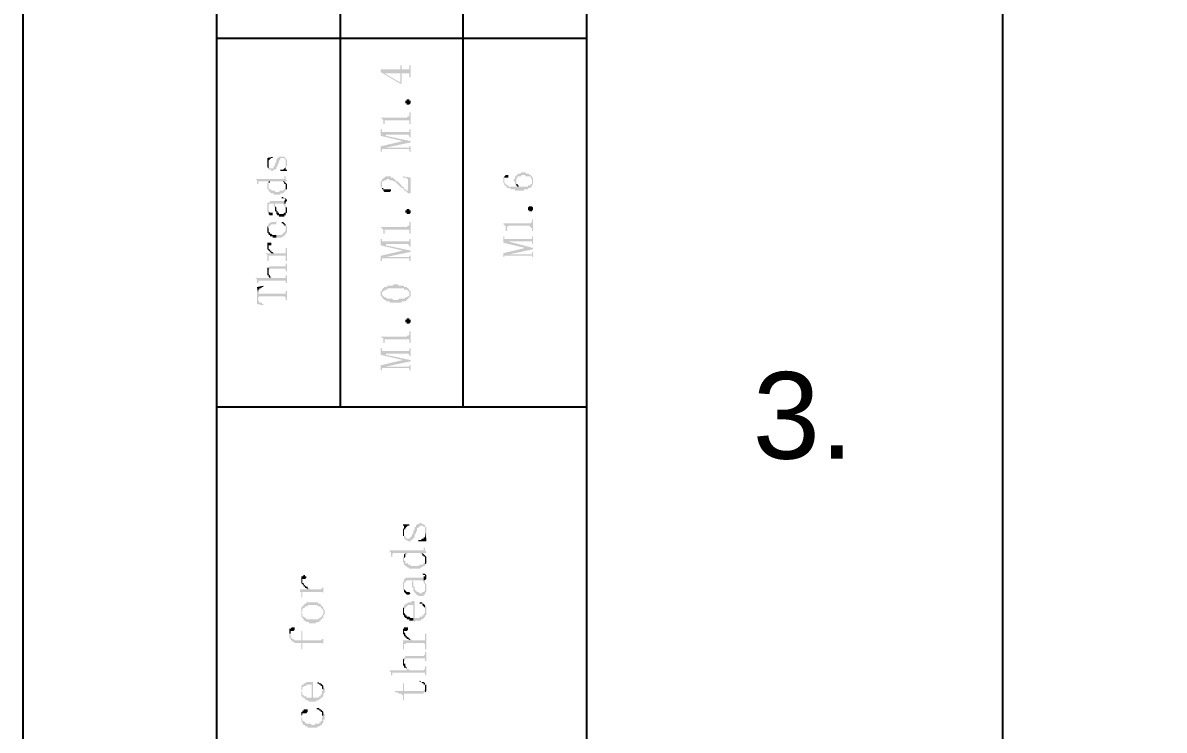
# Model space of a CAD drawing. Header units: millimetres. Extents: x 7018 to 13530, y 4187 to 5692.
# Drawn here: x 7018 to 7057.53, y 4661.31 to 4685.8 of the extents above; entities that cross this region are included whole.
import ezdxf

# ---------------------------------------------------------------- set-up
doc = ezdxf.new("R2010")
doc.units = ezdxf.units.MM
doc.styles.get("Standard").update_dxf_attribs({"font": 'arial.ttf'})

msp = doc.modelspace()

# ---------------------------------------------------------------- hatches: boundary and pattern name
at = {"transparency": 33554559}
for points in [[(7030.395, 4684.189), (7030.395, 4684.099), (7031.072, 4683.693), (7031.117, 4683.693), (7031.117, 4684.054), (7031.388, 4684.054), (7031.388, 4683.918), (7031.433, 4683.918), (7031.433, 4684.325), (7031.388, 4684.325), (7031.388, 4684.234), (7031.388, 4684.189), (7031.117, 4684.189), (7031.117, 4684.325), (7031.072, 4684.325), (7031.072, 4683.738), (7030.53, 4684.054), (7030.53, 4684.054)], [(7030.395, 4684.189), (7030.53, 4684.054), (7031.072, 4684.054), (7031.072, 4683.738), (7031.072, 4684.189)], [(7031.433, 4683.061), (7031.433, 4683.016), (7031.433, 4683.016), (7031.388, 4682.971), (7031.297, 4682.971), (7031.297, 4683.016), (7031.252, 4683.016), (7031.252, 4683.061), (7031.252, 4683.106), (7031.297, 4683.106), (7031.297, 4683.151), (7031.388, 4683.151), (7031.388, 4683.106), (7031.433, 4683.106), (7031.433, 4683.061)], [(7030.395, 4682.519), (7030.395, 4682.519), (7030.44, 4682.474), (7030.44, 4682.474), (7030.485, 4682.429), (7030.485, 4682.384), (7030.485, 4682.294), (7030.53, 4682.294), (7030.53, 4682.429), (7031.388, 4682.429), (7031.388, 4682.384), (7031.388, 4682.294), (7031.433, 4682.294), (7031.433, 4682.7), (7031.388, 4682.7), (7031.388, 4682.61), (7031.388, 4682.564), (7031.342, 4682.564), (7031.297, 4682.519)], [(7030.395, 4682.113), (7030.395, 4681.888), (7031.162, 4681.707), (7031.162, 4681.707), (7031.433, 4681.662), (7031.433, 4681.707), (7030.575, 4681.888), (7030.575, 4681.933), (7030.485, 4682.023), (7030.44, 4682.023), (7030.44, 4682.113)], [(7030.485, 4682.023), (7030.575, 4681.933), (7031.342, 4681.933), (7031.388, 4681.888), (7031.388, 4681.842), (7031.433, 4681.842), (7031.433, 4682.113), (7031.388, 4682.113), (7031.388, 4682.068), (7031.388, 4682.023), (7031.342, 4682.023)], [(7030.395, 4681.526), (7030.395, 4681.346), (7030.44, 4681.346), (7030.44, 4681.391), (7030.44, 4681.436), (7030.485, 4681.436), (7030.575, 4681.481), (7031.433, 4681.662), (7031.162, 4681.707)], [(7030.485, 4681.436), (7031.388, 4681.436), (7031.388, 4681.346), (7031.433, 4681.346), (7031.433, 4681.526), (7031.388, 4681.526), (7031.388, 4681.481), (7030.575, 4681.481)], [(7026.468, 4681.12), (7026.468, 4681.075), (7026.513, 4680.759), (7026.513, 4680.94), (7026.513, 4680.985), (7026.513, 4681.03), (7026.558, 4681.075), (7026.558, 4681.075), (7026.604, 4681.12), (7026.649, 4681.12), (7026.649, 4681.165)], [(7026.468, 4680.94), (7026.468, 4680.849), (7026.468, 4680.804), (7026.513, 4680.759), (7026.468, 4681.075), (7026.468, 4681.03)], [(7026.513, 4680.759), (7026.513, 4680.714), (7026.604, 4680.714), (7026.604, 4680.669), (7026.649, 4680.669), (7026.694, 4680.714), (7026.739, 4680.714), (7026.784, 4680.759), (7026.784, 4680.804), (7026.784, 4680.804), (7026.829, 4680.849), (7026.829, 4680.895), (7026.829, 4680.94), (7026.874, 4680.94), (7026.874, 4681.03), (7026.874, 4681.03), (7026.92, 4681.075), (7026.92, 4681.12), (7027.055, 4681.12), (7027.055, 4681.075), (7027.1, 4681.075), (7027.1, 4681.03), (7027.1, 4680.759), (7027.1, 4680.804), (7027.145, 4680.849), (7027.145, 4680.94), (7027.145, 4681.075), (7027.1, 4681.075), (7027.1, 4681.12), (7027.1, 4681.12), (7027.055, 4681.165), (7026.874, 4681.165), (7026.829, 4681.12), (7026.829, 4681.12), (7026.784, 4681.075), (7026.784, 4681.03), (7026.784, 4680.985), (7026.739, 4680.94), (7026.739, 4680.895), (7026.739, 4680.849), (7026.694, 4680.849), (7026.694, 4680.759), (7026.558, 4680.759), (7026.513, 4680.804), (7026.513, 4680.849), (7026.513, 4680.94)], [(7026.92, 4680.714), (7026.92, 4680.669), (7027.145, 4680.669), (7027.145, 4680.714), (7027.1, 4680.714), (7027.1, 4680.94), (7027.1, 4680.895), (7027.1, 4680.804), (7027.1, 4680.804), (7027.055, 4680.759), (7027.055, 4680.759), (7027.01, 4680.714), (7026.965, 4680.714)], [(7026.062, 4680.398), (7026.062, 4680.398), (7026.107, 4680.353), (7026.107, 4680.308), (7026.107, 4680.218), (7026.152, 4680.218), (7026.152, 4680.308), (7026.558, 4680.308), (7026.558, 4680.263), (7026.558, 4680.308), (7027.145, 4680.308), (7027.145, 4680.353), (7027.145, 4680.353), (7027.1, 4680.398), (7027.1, 4680.443), (7027.1, 4680.488), (7027.055, 4680.488), (7027.055, 4680.443), (7027.055, 4680.398), (7027.01, 4680.398)], [(7030.395, 4680.218), (7030.395, 4680.172), (7030.395, 4680.127), (7030.44, 4680.082), (7030.44, 4680.218), (7030.44, 4680.308), (7030.485, 4680.308), (7030.53, 4680.353), (7030.575, 4680.353), (7030.62, 4680.398), (7030.665, 4680.398), (7030.711, 4680.353), (7030.801, 4680.353), (7030.846, 4680.308), (7030.891, 4680.308), (7030.936, 4680.263), (7030.936, 4680.263), (7030.981, 4680.218), (7030.981, 4680.218), (7031.027, 4680.172), (7031.027, 4680.172), (7031.072, 4680.127), (7031.072, 4680.127), (7031.117, 4680.082), (7031.162, 4680.082), (7031.162, 4680.037), (7031.207, 4680.037), (7031.207, 4679.992), (7031.252, 4679.992), (7031.297, 4679.947), (7031.297, 4679.947), (7031.342, 4679.902), (7031.342, 4679.992), (7031.297, 4679.992), (7031.252, 4680.037), (7031.207, 4680.037), (7031.207, 4680.082), (7031.207, 4680.082), (7031.162, 4680.127), (7031.117, 4680.127), (7031.117, 4680.172), (7031.117, 4680.172), (7031.072, 4680.218), (7031.072, 4680.218), (7031.027, 4680.263), (7031.027, 4680.263), (7030.981, 4680.308), (7030.936, 4680.308), (7030.936, 4680.353), (7030.891, 4680.353), (7030.891, 4680.398), (7030.846, 4680.398), (7030.846, 4680.443), (7030.756, 4680.443), (7030.756, 4680.488), (7030.575, 4680.488), (7030.53, 4680.443), (7030.485, 4680.443), (7030.485, 4680.398), (7030.44, 4680.398), (7030.44, 4680.353), (7030.44, 4680.353), (7030.395, 4680.308), (7030.395, 4680.263), (7030.395, 4680.263)], [(7031.162, 4680.488), (7031.162, 4680.443), (7031.297, 4680.443), (7031.297, 4680.398), (7031.342, 4680.398), (7031.342, 4679.902), (7031.433, 4679.902), (7031.433, 4680.443)], [(7034.637, 4680.353), (7034.637, 4680.308), (7034.637, 4680.263), (7034.682, 4680.218), (7034.682, 4680.172), (7034.727, 4680.172), (7034.727, 4680.127), (7034.773, 4680.127), (7034.773, 4680.082), (7034.863, 4680.082), (7034.908, 4680.037), (7035.043, 4680.037), (7035.043, 4679.992), (7035.359, 4679.992), (7035.359, 4680.037), (7035.495, 4680.037), (7035.495, 4680.082), (7035.585, 4680.082), (7035.585, 4680.127), (7035.63, 4680.127), (7035.63, 4680.172), (7035.63, 4680.308), (7035.63, 4680.218), (7035.585, 4680.218), (7035.585, 4680.172), (7035.495, 4680.172), (7035.495, 4680.127), (7034.818, 4680.127), (7034.818, 4680.172), (7034.773, 4680.172), (7034.727, 4680.218), (7034.727, 4680.218), (7034.682, 4680.263), (7034.682, 4680.308), (7034.682, 4680.488), (7034.637, 4680.443), (7034.637, 4680.398)], [(7034.682, 4680.488), (7034.682, 4680.353), (7034.682, 4680.443), (7034.818, 4680.443), (7034.818, 4680.534), (7034.727, 4680.534)], [(7034.998, 4680.353), (7034.998, 4680.308), (7035.043, 4680.308), (7035.043, 4680.218), (7035.043, 4680.218), (7035.088, 4680.172), (7035.088, 4680.353), (7035.088, 4680.398), (7035.088, 4680.398), (7035.134, 4680.443), (7035.134, 4680.488), (7035.269, 4680.488), (7035.269, 4680.534), (7035.404, 4680.534), (7035.404, 4680.488), (7035.585, 4680.488), (7035.585, 4680.443), (7035.585, 4680.443), (7035.63, 4680.398), (7035.63, 4680.172), (7035.675, 4680.218), (7035.675, 4680.308), (7035.675, 4680.353), (7035.675, 4680.443), (7035.63, 4680.443), (7035.63, 4680.488), (7035.63, 4680.488), (7035.585, 4680.534), (7035.54, 4680.534), (7035.54, 4680.579), (7035.449, 4680.579), (7035.404, 4680.624), (7035.269, 4680.624), (7035.224, 4680.579), (7035.134, 4680.579), (7035.134, 4680.534), (7035.088, 4680.534), (7035.088, 4680.488), (7035.043, 4680.488), (7035.043, 4680.443), (7035.043, 4680.398), (7034.998, 4680.398)], [(7026.468, 4680.127), (7026.468, 4680.082), (7026.468, 4680.037), (7026.513, 4680.037), (7026.513, 4679.992), (7026.513, 4679.992), (7026.558, 4679.947), (7026.558, 4679.947), (7026.604, 4679.902), (7026.694, 4679.902), (7026.694, 4679.857), (7026.92, 4679.857), (7026.92, 4679.902), (7027.01, 4679.902), (7027.055, 4679.947), (7027.055, 4679.947), (7027.1, 4679.992), (7027.1, 4680.127), (7027.1, 4680.082), (7027.1, 4680.082), (7027.055, 4680.037), (7027.055, 4680.037), (7027.01, 4679.992), (7026.92, 4679.992), (7026.874, 4679.947), (7026.739, 4679.947), (7026.739, 4679.992), (7026.604, 4679.992), (7026.604, 4680.037), (7026.558, 4680.037), (7026.513, 4680.082), (7026.513, 4680.263), (7026.468, 4680.263), (7026.468, 4680.218), (7026.468, 4680.172)], [(7026.513, 4680.263), (7026.513, 4680.172), (7026.513, 4680.263), (7026.558, 4680.263), (7026.558, 4680.308), (7026.513, 4680.308)], [(7027.01, 4680.308), (7027.055, 4680.263), (7027.055, 4680.218), (7027.1, 4680.218), (7027.1, 4679.992), (7027.1, 4680.037), (7027.145, 4680.037), (7027.145, 4680.082), (7027.145, 4680.127), (7027.145, 4680.172), (7027.145, 4680.218), (7027.1, 4680.263), (7027.1, 4680.263), (7027.055, 4680.308)], [(7030.44, 4680.082), (7030.44, 4680.037), (7030.485, 4680.037), (7030.485, 4679.992), (7030.485, 4679.992), (7030.53, 4679.947), (7030.711, 4679.947), (7030.756, 4679.992), (7030.756, 4680.037), (7030.485, 4680.037), (7030.485, 4680.082), (7030.44, 4680.082), (7030.44, 4680.172), (7030.44, 4680.172)], [(7035.088, 4680.172), (7035.088, 4680.172), (7035.134, 4680.127), (7035.179, 4680.127), (7035.179, 4680.172), (7035.134, 4680.172), (7035.134, 4680.218), (7035.088, 4680.218), (7035.088, 4680.263), (7035.088, 4680.353)], [(7026.965, 4679.766), (7026.965, 4679.721), (7027.055, 4679.721), (7027.1, 4679.676), (7027.1, 4679.541), (7027.1, 4679.586), (7027.1, 4679.586), (7027.145, 4679.631), (7027.145, 4679.676), (7027.1, 4679.721), (7027.055, 4679.721), (7027.01, 4679.766)], [(7027.055, 4679.631), (7027.055, 4679.541), (7027.1, 4679.541), (7027.1, 4679.676), (7027.1, 4679.676)], [(7026.468, 4679.405), (7026.468, 4679.36), (7026.468, 4679.27), (7026.468, 4679.27), (7026.513, 4679.225), (7026.513, 4679.405), (7026.513, 4679.496), (7026.513, 4679.496), (7026.558, 4679.541), (7026.694, 4679.541), (7026.694, 4679.45), (7026.739, 4679.405), (7026.739, 4679.36), (7026.739, 4679.541), (7027.01, 4679.541), (7027.055, 4679.496), (7027.055, 4679.45), (7027.1, 4679.45), (7027.1, 4679.36), (7027.1, 4679.315), (7027.1, 4679.496), (7027.1, 4679.496), (7027.055, 4679.541), (7027.055, 4679.631), (7026.558, 4679.631), (7026.558, 4679.586), (7026.513, 4679.586), (7026.468, 4679.541)], [(7026.513, 4679.225), (7026.513, 4679.18), (7026.513, 4679.18), (7026.558, 4679.134), (7026.649, 4679.134), (7026.649, 4679.18), (7026.649, 4679.225), (7026.558, 4679.225), (7026.513, 4679.27), (7026.513, 4679.405)], [(7026.739, 4679.36), (7026.739, 4679.27), (7026.784, 4679.27), (7026.784, 4679.225), (7026.784, 4679.18), (7026.784, 4679.18), (7026.829, 4679.134), (7026.874, 4679.134), (7026.874, 4679.089), (7027.055, 4679.089), (7027.055, 4679.134), (7027.1, 4679.134), (7027.1, 4679.18), (7027.1, 4679.18), (7027.145, 4679.225), (7027.145, 4679.315), (7027.145, 4679.36), (7027.145, 4679.405), (7027.1, 4679.45), (7027.1, 4679.27), (7027.1, 4679.225), (7027.055, 4679.225), (7027.01, 4679.18), (7026.874, 4679.18), (7026.874, 4679.225), (7026.829, 4679.225), (7026.829, 4679.27), (7026.829, 4679.27), (7026.784, 4679.315), (7026.784, 4679.36), (7026.784, 4679.405), (7026.739, 4679.45), (7026.739, 4679.541)], [(7031.433, 4679.27), (7031.433, 4679.225), (7031.433, 4679.225), (7031.388, 4679.18), (7031.297, 4679.18), (7031.297, 4679.225), (7031.252, 4679.225), (7031.252, 4679.27), (7031.252, 4679.315), (7031.297, 4679.315), (7031.297, 4679.36), (7031.388, 4679.36), (7031.388, 4679.315), (7031.433, 4679.315), (7031.433, 4679.27)], [(7035.675, 4679.36), (7035.675, 4679.315), (7035.63, 4679.315), (7035.63, 4679.27), (7035.54, 4679.27), (7035.54, 4679.315), (7035.495, 4679.315), (7035.495, 4679.36), (7035.495, 4679.405), (7035.495, 4679.405), (7035.54, 4679.45), (7035.63, 4679.45), (7035.675, 4679.405), (7035.675, 4679.36)], [(7026.468, 4678.773), (7026.513, 4678.683), (7026.513, 4678.728), (7026.513, 4678.728), (7026.558, 4678.773), (7026.558, 4678.773), (7026.604, 4678.819), (7026.784, 4678.819), (7026.784, 4678.367), (7026.965, 4678.367), (7027.01, 4678.412), (7027.055, 4678.412), (7027.055, 4678.457), (7027.1, 4678.457), (7027.1, 4678.503), (7027.1, 4678.503), (7027.145, 4678.548), (7027.145, 4678.593), (7027.145, 4678.683), (7027.145, 4678.728), (7027.145, 4678.773), (7027.1, 4678.773), (7027.1, 4678.819), (7027.1, 4678.683), (7027.1, 4678.593), (7027.1, 4678.593), (7027.055, 4678.548), (7027.055, 4678.548), (7027.01, 4678.503), (7027.01, 4678.503), (7026.965, 4678.457), (7026.784, 4678.457), (7026.784, 4678.954), (7026.784, 4678.954), (7026.739, 4678.909), (7026.604, 4678.909), (7026.558, 4678.864), (7026.513, 4678.864), (7026.513, 4678.819), (7026.513, 4678.819)], [(7026.965, 4678.864), (7027.01, 4678.864), (7027.01, 4678.819), (7027.055, 4678.819), (7027.055, 4678.773), (7027.1, 4678.773), (7027.1, 4678.728), (7027.1, 4678.683), (7027.1, 4678.819), (7027.1, 4678.819), (7027.055, 4678.864), (7027.055, 4678.864), (7027.01, 4678.909), (7026.965, 4678.909)], [(7030.395, 4678.728), (7030.395, 4678.728), (7030.44, 4678.683), (7030.44, 4678.683), (7030.485, 4678.638), (7030.485, 4678.593), (7030.485, 4678.503), (7030.53, 4678.503), (7030.53, 4678.638), (7031.388, 4678.638), (7031.388, 4678.593), (7031.388, 4678.503), (7031.433, 4678.503), (7031.433, 4678.909), (7031.388, 4678.909), (7031.388, 4678.819), (7031.388, 4678.773), (7031.342, 4678.773), (7031.297, 4678.728)], [(7034.637, 4678.864), (7034.637, 4678.819), (7034.682, 4678.819), (7034.682, 4678.773), (7034.727, 4678.773), (7034.727, 4678.728), (7034.727, 4678.593), (7034.773, 4678.593), (7034.773, 4678.728), (7034.773, 4678.728), (7034.818, 4678.773), (7035.54, 4678.773), (7035.585, 4678.728), (7035.585, 4678.728), (7035.63, 4678.683), (7035.63, 4678.593), (7035.675, 4678.593), (7035.675, 4678.999), (7035.63, 4678.999), (7035.63, 4678.909), (7035.63, 4678.909), (7035.585, 4678.864), (7035.54, 4678.864)], [(7026.468, 4678.638), (7026.468, 4678.548), (7026.468, 4678.548), (7026.513, 4678.503), (7026.513, 4678.457), (7026.558, 4678.457), (7026.558, 4678.412), (7026.649, 4678.412), (7026.649, 4678.367), (7026.784, 4678.367), (7026.784, 4678.457), (7026.649, 4678.457), (7026.604, 4678.503), (7026.558, 4678.503), (7026.558, 4678.548), (7026.513, 4678.548), (7026.513, 4678.593), (7026.513, 4678.683), (7026.468, 4678.773), (7026.468, 4678.728), (7026.468, 4678.683)], [(7026.468, 4678.096), (7026.468, 4678.006), (7026.468, 4677.961), (7026.513, 4677.916), (7026.513, 4678.051), (7026.513, 4678.096), (7026.604, 4678.096), (7026.604, 4678.142), (7026.604, 4678.187), (7026.468, 4678.187), (7026.468, 4678.142)], [(7030.395, 4678.322), (7030.395, 4678.096), (7031.162, 4677.916), (7031.162, 4677.916), (7031.433, 4677.871), (7031.433, 4677.916), (7030.575, 4678.096), (7030.575, 4678.142), (7030.485, 4678.232), (7030.44, 4678.232), (7030.44, 4678.322)], [(7030.485, 4678.232), (7030.575, 4678.142), (7031.342, 4678.142), (7031.388, 4678.096), (7031.388, 4678.051), (7031.433, 4678.051), (7031.433, 4678.322), (7031.388, 4678.322), (7031.388, 4678.277), (7031.388, 4678.232), (7031.342, 4678.232)], [(7034.637, 4678.412), (7034.637, 4678.187), (7035.404, 4678.006), (7035.404, 4678.006), (7035.675, 4677.961), (7035.675, 4678.006), (7034.818, 4678.232), (7034.818, 4678.232), (7034.727, 4678.322), (7034.682, 4678.322), (7034.682, 4678.367), (7034.682, 4678.412)], [(7034.727, 4678.322), (7034.818, 4678.232), (7035.63, 4678.232), (7035.63, 4678.187), (7035.63, 4678.142), (7035.675, 4678.142), (7035.675, 4678.412), (7035.63, 4678.412), (7035.63, 4678.367), (7035.63, 4678.322), (7035.585, 4678.322)], [(7026.423, 4677.826), (7026.423, 4677.78), (7026.468, 4677.78), (7026.468, 4677.69), (7026.468, 4677.645), (7026.468, 4677.555), (7026.513, 4677.555), (7026.513, 4677.69), (7026.513, 4677.735), (7027.1, 4677.735), (7027.1, 4677.69), (7027.1, 4677.555), (7027.145, 4677.555), (7027.145, 4678.006), (7027.1, 4678.006), (7027.1, 4677.871), (7027.1, 4677.826), (7026.649, 4677.826)], [(7026.513, 4677.916), (7026.513, 4677.916), (7026.558, 4677.871), (7026.558, 4677.871), (7026.604, 4677.826), (7026.694, 4677.826), (7026.649, 4677.871), (7026.604, 4677.871), (7026.604, 4677.916), (7026.558, 4677.916), (7026.558, 4677.961), (7026.513, 4677.961), (7026.513, 4678.006), (7026.513, 4678.051)], [(7030.395, 4677.735), (7030.395, 4677.555), (7030.44, 4677.555), (7030.44, 4677.6), (7030.44, 4677.645), (7030.485, 4677.645), (7030.575, 4677.69), (7031.433, 4677.871), (7031.162, 4677.916)], [(7030.485, 4677.645), (7031.388, 4677.645), (7031.388, 4677.555), (7031.433, 4677.555), (7031.433, 4677.735), (7031.388, 4677.735), (7031.388, 4677.69), (7030.575, 4677.69)], [(7034.637, 4677.826), (7034.637, 4677.69), (7034.682, 4677.69), (7034.682, 4677.735), (7034.727, 4677.735), (7034.818, 4677.78), (7035.675, 4677.961), (7035.404, 4678.006)], [(7034.727, 4677.735), (7035.63, 4677.735), (7035.63, 4677.69), (7035.675, 4677.69), (7035.675, 4677.871), (7035.63, 4677.871), (7035.63, 4677.826), (7035.63, 4677.78), (7034.818, 4677.78)], [(7026.468, 4677.194), (7026.468, 4677.149), (7026.468, 4677.058), (7026.513, 4677.058), (7026.513, 4677.013), (7026.513, 4677.013), (7026.558, 4676.968), (7026.558, 4676.968), (7026.604, 4677.013), (7026.558, 4677.013), (7026.558, 4677.058), (7026.558, 4677.058), (7026.513, 4677.103), (7026.513, 4677.329), (7026.468, 4677.329), (7026.468, 4677.239), (7026.468, 4677.239)], [(7026.513, 4677.329), (7026.513, 4677.194), (7026.513, 4677.239), (7026.558, 4677.284), (7027.1, 4677.284), (7027.1, 4677.194), (7027.145, 4677.194), (7027.145, 4677.465), (7027.1, 4677.465), (7027.1, 4677.419), (7027.1, 4677.374), (7026.558, 4677.374)], [(7026.062, 4676.968), (7026.062, 4676.968), (7026.107, 4676.923), (7026.107, 4676.878), (7026.107, 4676.788), (7026.152, 4676.788), (7026.152, 4676.833), (7026.152, 4676.878), (7027.1, 4676.878), (7027.1, 4676.788), (7027.145, 4676.788), (7027.145, 4677.058), (7027.1, 4677.058), (7027.1, 4677.013), (7027.1, 4676.968), (7026.604, 4676.968), (7026.604, 4677.013), (7026.558, 4676.968)], [(7026.107, 4676.652), (7026.152, 4676.472), (7026.152, 4676.562), (7026.197, 4676.562), (7026.197, 4676.607), (7026.243, 4676.607), (7026.288, 4676.652), (7026.333, 4676.652), (7026.333, 4676.697)], [(7026.107, 4676.652), (7026.107, 4676.065), (7026.333, 4676.02), (7026.333, 4676.065), (7026.288, 4676.065), (7026.288, 4676.111), (7026.197, 4676.111), (7026.197, 4676.156), (7026.152, 4676.156), (7026.152, 4676.246), (7026.152, 4676.472)], [(7026.152, 4676.472), (7026.152, 4676.246), (7026.152, 4676.291), (7026.152, 4676.291), (7026.197, 4676.336), (7027.055, 4676.336), (7027.1, 4676.291), (7027.1, 4676.201), (7027.145, 4676.201), (7027.145, 4676.517), (7027.1, 4676.517), (7027.1, 4676.472), (7027.1, 4676.427), (7026.152, 4676.427)], [(7030.395, 4676.427), (7030.395, 4676.336), (7030.44, 4676.336), (7030.44, 4676.291), (7030.44, 4676.427), (7030.44, 4676.472), (7030.44, 4676.472), (7030.485, 4676.517), (7030.53, 4676.517), (7030.53, 4676.562), (7030.62, 4676.562), (7030.62, 4676.607), (7031.207, 4676.607), (7031.207, 4676.562), (7031.297, 4676.562), (7031.342, 4676.517), (7031.342, 4676.517), (7031.388, 4676.472), (7031.388, 4676.427), (7031.388, 4676.562), (7031.388, 4676.562), (7031.342, 4676.607), (7031.342, 4676.607), (7031.297, 4676.652), (7031.207, 4676.652), (7031.207, 4676.697), (7031.027, 4676.697), (7030.981, 4676.742), (7030.846, 4676.742), (7030.801, 4676.697), (7030.62, 4676.697), (7030.62, 4676.652), (7030.53, 4676.652), (7030.485, 4676.607), (7030.485, 4676.607), (7030.44, 4676.562), (7030.44, 4676.517), (7030.395, 4676.517)], [(7030.44, 4676.291), (7030.485, 4676.246), (7030.485, 4676.246), (7030.53, 4676.201), (7030.575, 4676.201), (7030.575, 4676.156), (7030.711, 4676.156), (7030.711, 4676.111), (7031.117, 4676.111), (7031.117, 4676.156), (7031.252, 4676.156), (7031.297, 4676.201), (7031.297, 4676.201), (7031.342, 4676.246), (7031.342, 4676.246), (7031.388, 4676.291), (7031.388, 4676.291), (7031.433, 4676.336), (7031.433, 4676.381), (7031.433, 4676.427), (7031.433, 4676.472), (7031.433, 4676.517), (7031.388, 4676.517), (7031.388, 4676.562), (7031.388, 4676.381), (7031.388, 4676.336), (7031.342, 4676.336), (7031.297, 4676.291), (7031.252, 4676.291), (7031.207, 4676.246), (7031.027, 4676.246), (7030.981, 4676.201), (7030.846, 4676.201), (7030.801, 4676.246), (7030.62, 4676.246), (7030.575, 4676.291), (7030.53, 4676.291), (7030.485, 4676.336), (7030.485, 4676.336), (7030.44, 4676.381), (7030.44, 4676.427)], [(7031.433, 4675.479), (7031.433, 4675.434), (7031.433, 4675.434), (7031.388, 4675.388), (7031.297, 4675.388), (7031.297, 4675.434), (7031.252, 4675.434), (7031.252, 4675.479), (7031.252, 4675.524), (7031.297, 4675.524), (7031.297, 4675.569), (7031.388, 4675.569), (7031.388, 4675.524), (7031.433, 4675.524), (7031.433, 4675.479)], [(7030.395, 4674.937), (7030.395, 4674.937), (7030.44, 4674.892), (7030.485, 4674.892), (7030.485, 4674.847), (7030.485, 4674.802), (7030.485, 4674.711), (7030.53, 4674.711), (7030.53, 4674.847), (7031.388, 4674.847), (7031.388, 4674.802), (7031.388, 4674.711), (7031.433, 4674.711), (7031.433, 4675.118), (7031.388, 4675.118), (7031.388, 4675.027), (7031.388, 4674.982), (7031.342, 4674.982), (7031.297, 4674.937)], [(7030.395, 4674.531), (7030.395, 4674.305), (7031.162, 4674.125), (7031.162, 4674.125), (7031.433, 4674.08), (7031.433, 4674.125), (7030.575, 4674.305), (7030.575, 4674.35), (7030.485, 4674.441), (7030.44, 4674.441), (7030.44, 4674.531)], [(7030.485, 4674.441), (7030.575, 4674.35), (7031.342, 4674.35), (7031.388, 4674.305), (7031.388, 4674.26), (7031.433, 4674.26), (7031.433, 4674.531), (7031.388, 4674.531), (7031.388, 4674.486), (7031.388, 4674.441), (7031.342, 4674.441)], [(7030.395, 4673.944), (7030.395, 4673.764), (7030.44, 4673.764), (7030.44, 4673.809), (7030.44, 4673.854), (7030.485, 4673.854), (7030.575, 4673.899), (7031.433, 4674.08), (7031.162, 4674.125)], [(7030.485, 4673.854), (7031.388, 4673.854), (7031.388, 4673.764), (7031.433, 4673.764), (7031.433, 4673.944), (7031.388, 4673.944), (7031.388, 4673.899), (7030.575, 4673.899)], [(7031.162, 4668.438), (7031.162, 4668.393), (7031.207, 4668.393), (7031.207, 4667.987), (7031.207, 4668.167), (7031.207, 4668.258), (7031.252, 4668.258), (7031.252, 4668.303), (7031.297, 4668.348), (7031.297, 4668.348), (7031.342, 4668.393), (7031.388, 4668.393), (7031.388, 4668.438)], [(7031.162, 4668.167), (7031.162, 4668.032), (7031.207, 4668.032), (7031.207, 4667.987), (7031.207, 4668.348), (7031.207, 4668.303), (7031.162, 4668.258)], [(7031.207, 4667.987), (7031.207, 4667.942), (7031.252, 4667.942), (7031.252, 4667.897), (7031.297, 4667.897), (7031.342, 4667.851), (7031.433, 4667.851), (7031.433, 4667.897), (7031.478, 4667.897), (7031.523, 4667.942), (7031.523, 4667.942), (7031.568, 4667.987), (7031.568, 4668.077), (7031.613, 4668.122), (7031.613, 4668.167), (7031.658, 4668.212), (7031.658, 4668.303), (7031.704, 4668.303), (7031.704, 4668.348), (7031.749, 4668.348), (7031.749, 4668.393), (7031.839, 4668.393), (7031.884, 4668.348), (7031.929, 4668.348), (7031.929, 4668.303), (7031.929, 4668.167), (7031.974, 4667.942), (7031.974, 4667.987), (7031.974, 4668.077), (7031.974, 4668.258), (7031.974, 4668.348), (7031.929, 4668.348), (7031.929, 4668.393), (7031.929, 4668.393), (7031.884, 4668.438), (7031.839, 4668.438), (7031.794, 4668.483), (7031.749, 4668.483), (7031.704, 4668.438), (7031.658, 4668.438), (7031.613, 4668.393), (7031.613, 4668.348), (7031.568, 4668.348), (7031.568, 4668.258), (7031.523, 4668.212), (7031.523, 4668.122), (7031.478, 4668.077), (7031.478, 4668.032), (7031.433, 4667.987), (7031.433, 4667.987), (7031.388, 4667.942), (7031.297, 4667.942), (7031.252, 4667.987), (7031.252, 4668.032), (7031.207, 4668.032), (7031.207, 4668.167)], [(7031.704, 4667.897), (7031.704, 4667.851), (7031.974, 4667.851), (7031.974, 4667.897), (7031.974, 4667.942), (7031.974, 4667.942), (7031.929, 4668.167), (7031.929, 4668.077), (7031.929, 4667.987), (7031.884, 4667.987), (7031.884, 4667.942), (7031.839, 4667.942), (7031.794, 4667.897), (7031.749, 4667.897)], [(7030.711, 4667.535), (7030.711, 4667.49), (7030.756, 4667.445), (7030.756, 4667.31), (7030.801, 4667.31), (7030.801, 4667.4), (7030.801, 4667.4), (7030.846, 4667.445), (7031.252, 4667.445), (7031.252, 4667.4), (7031.297, 4667.4), (7031.342, 4667.445), (7031.749, 4667.445), (7031.794, 4667.4), (7031.839, 4667.4), (7031.839, 4667.445), (7031.974, 4667.445), (7031.974, 4667.49), (7031.929, 4667.535), (7031.929, 4667.626), (7031.884, 4667.626), (7031.884, 4667.581), (7031.884, 4667.535), (7031.839, 4667.535)], [(7031.207, 4667.355), (7031.207, 4667.22), (7031.207, 4667.265), (7031.252, 4667.31), (7031.252, 4667.355), (7031.252, 4667.445), (7031.252, 4667.445), (7031.207, 4667.4)], [(7031.839, 4667.4), (7031.839, 4667.355), (7031.884, 4667.355), (7031.884, 4667.31), (7031.929, 4667.31), (7031.929, 4667.039), (7031.974, 4667.084), (7031.974, 4667.22), (7031.974, 4667.265), (7031.974, 4667.31), (7031.929, 4667.355), (7031.929, 4667.355), (7031.884, 4667.4), (7031.884, 4667.4), (7031.839, 4667.445)], [(7031.162, 4667.22), (7031.162, 4667.129), (7031.207, 4667.084), (7031.207, 4667.039), (7031.252, 4666.994), (7031.297, 4666.994), (7031.297, 4666.949), (7031.342, 4666.949), (7031.388, 4666.904), (7031.749, 4666.904), (7031.794, 4666.949), (7031.839, 4666.949), (7031.884, 4666.994), (7031.929, 4666.994), (7031.929, 4667.22), (7031.929, 4667.129), (7031.884, 4667.084), (7031.884, 4667.084), (7031.839, 4667.039), (7031.749, 4667.039), (7031.704, 4666.994), (7031.433, 4666.994), (7031.433, 4667.039), (7031.342, 4667.039), (7031.342, 4667.084), (7031.252, 4667.084), (7031.252, 4667.174), (7031.207, 4667.174), (7031.207, 4667.355), (7031.207, 4667.31), (7031.162, 4667.31), (7031.162, 4667.265)], [(7027.642, 4666.497), (7027.642, 4666.407), (7027.642, 4666.407), (7027.687, 4666.362), (7027.687, 4666.497), (7027.687, 4666.543), (7027.777, 4666.543), (7027.822, 4666.588), (7027.822, 4666.633), (7027.777, 4666.633), (7027.777, 4666.678), (7027.732, 4666.678), (7027.687, 4666.633), (7027.642, 4666.633), (7027.642, 4666.543)], [(7031.794, 4666.723), (7031.839, 4666.723), (7031.884, 4666.678), (7031.929, 4666.678), (7031.929, 4666.497), (7031.974, 4666.543), (7031.974, 4666.633), (7031.974, 4666.678), (7031.929, 4666.723), (7031.839, 4666.723)], [(7031.884, 4666.588), (7031.884, 4666.497), (7031.929, 4666.497), (7031.929, 4666.633), (7031.884, 4666.633)], [(7027.596, 4666.182), (7027.596, 4666.091), (7027.642, 4666.091), (7027.642, 4666.001), (7027.642, 4665.911), (7027.687, 4665.911), (7027.687, 4666.046), (7027.687, 4666.091), (7028.364, 4666.091), (7028.409, 4666.046), (7028.409, 4665.911), (7028.409, 4666.407), (7028.409, 4666.272), (7028.409, 4666.272), (7028.364, 4666.227), (7028.364, 4666.227), (7028.319, 4666.182), (7027.958, 4666.182), (7027.912, 4666.227), (7027.867, 4666.227), (7027.867, 4666.182)], [(7027.687, 4666.362), (7027.687, 4666.362), (7027.732, 4666.317), (7027.732, 4666.272), (7027.777, 4666.272), (7027.777, 4666.227), (7027.822, 4666.227), (7027.867, 4666.182), (7027.867, 4666.272), (7027.822, 4666.272), (7027.777, 4666.317), (7027.777, 4666.317), (7027.732, 4666.362), (7027.732, 4666.407), (7027.687, 4666.407), (7027.687, 4666.497)], [(7031.162, 4666.317), (7031.162, 4666.272), (7031.162, 4666.182), (7031.207, 4666.136), (7031.207, 4666.091), (7031.207, 4666.317), (7031.207, 4666.407), (7031.252, 4666.452), (7031.252, 4666.452), (7031.297, 4666.497), (7031.478, 4666.497), (7031.478, 4666.272), (7031.478, 4666.497), (7031.839, 4666.497), (7031.884, 4666.452), (7031.884, 4666.407), (7031.884, 4666.407), (7031.929, 4666.362), (7031.929, 4666.317), (7031.929, 4666.227), (7031.929, 4666.407), (7031.929, 4666.452), (7031.884, 4666.497), (7031.884, 4666.588), (7031.252, 4666.588), (7031.252, 4666.543), (7031.207, 4666.543), (7031.207, 4666.452), (7031.162, 4666.452), (7031.162, 4666.362)], [(7031.207, 4666.091), (7031.207, 4666.091), (7031.252, 4666.046), (7031.252, 4666.046), (7031.297, 4666.001), (7031.388, 4666.001), (7031.433, 4666.046), (7031.388, 4666.091), (7031.297, 4666.091), (7031.252, 4666.136), (7031.252, 4666.136), (7031.207, 4666.182), (7031.207, 4666.317)], [(7031.478, 4666.272), (7031.523, 4666.227), (7031.523, 4666.136), (7031.523, 4666.136), (7031.568, 4666.091), (7031.568, 4666.046), (7031.613, 4666.046), (7031.613, 4666.001), (7031.658, 4666.001), (7031.704, 4665.956), (7031.884, 4665.956), (7031.884, 4666.001), (7031.929, 4666.001), (7031.929, 4666.046), (7031.974, 4666.091), (7031.974, 4666.227), (7031.974, 4666.317), (7031.974, 4666.362), (7031.974, 4666.362), (7031.929, 4666.407), (7031.929, 4666.136), (7031.929, 4666.136), (7031.884, 4666.091), (7031.839, 4666.091), (7031.794, 4666.046), (7031.749, 4666.046), (7031.704, 4666.091), (7031.658, 4666.091), (7031.613, 4666.136), (7031.613, 4666.136), (7031.568, 4666.182), (7031.568, 4666.272), (7031.523, 4666.272), (7031.523, 4666.452), (7031.478, 4666.497)], [(7027.642, 4665.55), (7027.642, 4665.369), (7027.642, 4665.369), (7027.687, 4665.414), (7027.687, 4665.459), (7027.687, 4665.505), (7027.732, 4665.55), (7027.777, 4665.55), (7027.777, 4665.595), (7027.867, 4665.595), (7027.867, 4665.64), (7028.183, 4665.64), (7028.228, 4665.595), (7028.319, 4665.595), (7028.319, 4665.55), (7028.319, 4665.55), (7028.364, 4665.505), (7028.364, 4665.505), (7028.409, 4665.459), (7028.409, 4665.189), (7028.409, 4665.279), (7028.454, 4665.324), (7028.454, 4665.414), (7028.454, 4665.459), (7028.409, 4665.505), (7028.409, 4665.55), (7028.409, 4665.55), (7028.364, 4665.595), (7028.364, 4665.595), (7028.319, 4665.64), (7028.319, 4665.685), (7028.228, 4665.685), (7028.228, 4665.73), (7027.822, 4665.73), (7027.822, 4665.685), (7027.777, 4665.685), (7027.732, 4665.64), (7027.732, 4665.64), (7027.687, 4665.595), (7027.687, 4665.595)], [(7027.642, 4665.369), (7027.642, 4665.234), (7027.642, 4665.234), (7027.687, 4665.189), (7027.687, 4665.189), (7027.732, 4665.143), (7027.732, 4665.098), (7027.777, 4665.098), (7027.822, 4665.053), (7027.912, 4665.053), (7027.912, 4665.008), (7028.138, 4665.008), (7028.183, 4665.053), (7028.273, 4665.053), (7028.273, 4665.098), (7028.319, 4665.098), (7028.319, 4665.143), (7028.364, 4665.143), (7028.364, 4665.189), (7028.409, 4665.189), (7028.409, 4665.369), (7028.409, 4665.324), (7028.364, 4665.279), (7028.364, 4665.234), (7028.319, 4665.234), (7028.319, 4665.189), (7028.273, 4665.189), (7028.228, 4665.143), (7027.822, 4665.143), (7027.822, 4665.189), (7027.777, 4665.189), (7027.732, 4665.234), (7027.687, 4665.234), (7027.687, 4665.369), (7027.642, 4665.369), (7027.642, 4665.55), (7027.642, 4665.505), (7027.642, 4665.414)], [(7031.162, 4665.414), (7031.162, 4665.324), (7031.207, 4665.279), (7031.207, 4665.234), (7031.252, 4665.189), (7031.297, 4665.189), (7031.297, 4665.143), (7031.388, 4665.143), (7031.388, 4665.098), (7031.523, 4665.098), (7031.523, 4665.189), (7031.433, 4665.189), (7031.388, 4665.234), (7031.297, 4665.234), (7031.297, 4665.279), (7031.252, 4665.279), (7031.252, 4665.324), (7031.252, 4665.324), (7031.207, 4665.369), (7031.207, 4665.55), (7031.162, 4665.55), (7031.162, 4665.459)], [(7031.207, 4665.55), (7031.207, 4665.459), (7031.207, 4665.505), (7031.207, 4665.505), (7031.252, 4665.55), (7031.252, 4665.55), (7031.297, 4665.595), (7031.297, 4665.595), (7031.342, 4665.64), (7031.523, 4665.64), (7031.523, 4665.098), (7031.568, 4665.053), (7031.568, 4665.053), (7031.613, 4665.098), (7031.794, 4665.098), (7031.794, 4665.143), (7031.839, 4665.143), (7031.884, 4665.189), (7031.884, 4665.189), (7031.929, 4665.234), (7031.929, 4665.279), (7031.974, 4665.279), (7031.974, 4665.459), (7031.974, 4665.55), (7031.974, 4665.595), (7031.929, 4665.64), (7031.929, 4665.459), (7031.929, 4665.369), (7031.929, 4665.369), (7031.884, 4665.324), (7031.884, 4665.279), (7031.839, 4665.279), (7031.839, 4665.234), (7031.749, 4665.234), (7031.749, 4665.189), (7031.568, 4665.189), (7031.568, 4665.775), (7031.478, 4665.775), (7031.433, 4665.73), (7031.342, 4665.73), (7031.297, 4665.685), (7031.252, 4665.685), (7031.252, 4665.64), (7031.207, 4665.64), (7031.207, 4665.595)], [(7031.749, 4665.73), (7031.749, 4665.685), (7031.839, 4665.685), (7031.839, 4665.64), (7031.884, 4665.595), (7031.884, 4665.595), (7031.929, 4665.55), (7031.929, 4665.459), (7031.929, 4665.64), (7031.929, 4665.64), (7031.884, 4665.685), (7031.839, 4665.685), (7031.839, 4665.73)], [(7027.235, 4664.828), (7027.235, 4664.647), (7027.281, 4664.647), (7027.281, 4664.737), (7027.371, 4664.737), (7027.416, 4664.782), (7027.416, 4664.873), (7027.326, 4664.873), (7027.281, 4664.828)], [(7027.235, 4664.647), (7027.235, 4664.512), (7027.235, 4664.512), (7027.281, 4664.466), (7027.281, 4664.421), (7027.326, 4664.421), (7027.326, 4664.376), (7027.371, 4664.376), (7027.416, 4664.331), (7027.642, 4664.331), (7027.642, 4664.105), (7027.687, 4664.105), (7027.687, 4664.331), (7028.364, 4664.331), (7028.409, 4664.286), (7028.409, 4664.151), (7028.409, 4664.692), (7028.409, 4664.466), (7028.364, 4664.466), (7028.319, 4664.421), (7027.687, 4664.421), (7027.687, 4664.737), (7027.642, 4664.737), (7027.642, 4664.421), (7027.416, 4664.421), (7027.371, 4664.466), (7027.326, 4664.466), (7027.326, 4664.512), (7027.281, 4664.512), (7027.281, 4664.602), (7027.235, 4664.647), (7027.235, 4664.828), (7027.235, 4664.737), (7027.235, 4664.692)], [(7031.162, 4664.737), (7031.162, 4664.647), (7031.162, 4664.647), (7031.207, 4664.602), (7031.207, 4664.557), (7031.207, 4664.737), (7031.297, 4664.737), (7031.342, 4664.782), (7031.342, 4664.828), (7031.342, 4664.873), (7031.207, 4664.873), (7031.207, 4664.828), (7031.162, 4664.828), (7031.162, 4664.782)], [(7031.162, 4664.421), (7031.162, 4664.376), (7031.162, 4664.286), (7031.162, 4664.105), (7031.207, 4664.105), (7031.207, 4664.286), (7031.252, 4664.286), (7031.297, 4664.331), (7031.884, 4664.331), (7031.929, 4664.286), (7031.929, 4664.105), (7031.974, 4664.105), (7031.974, 4664.647), (7031.929, 4664.647), (7031.929, 4664.466), (7031.929, 4664.421), (7031.478, 4664.421), (7031.433, 4664.466), (7031.388, 4664.421)], [(7031.207, 4664.557), (7031.252, 4664.557), (7031.252, 4664.512), (7031.297, 4664.512), (7031.297, 4664.466), (7031.342, 4664.466), (7031.388, 4664.421), (7031.388, 4664.421), (7031.433, 4664.466), (7031.388, 4664.466), (7031.388, 4664.512), (7031.342, 4664.512), (7031.297, 4664.557), (7031.297, 4664.557), (7031.252, 4664.602), (7031.252, 4664.647), (7031.207, 4664.692), (7031.207, 4664.692)], [(7031.162, 4663.654), (7031.162, 4663.564), (7031.207, 4663.519), (7031.207, 4663.474), (7031.252, 4663.474), (7031.297, 4663.428), (7031.297, 4663.383), (7031.297, 4663.474), (7031.252, 4663.519), (7031.252, 4663.609), (7031.207, 4663.609), (7031.207, 4663.835), (7031.207, 4663.79), (7031.162, 4663.744), (7031.162, 4663.699)], [(7031.207, 4663.835), (7031.207, 4663.654), (7031.207, 4663.699), (7031.252, 4663.744), (7031.252, 4663.79), (7031.929, 4663.79), (7031.929, 4663.699), (7031.974, 4663.699), (7031.974, 4664.015), (7031.929, 4664.015), (7031.929, 4663.925), (7031.929, 4663.925), (7031.884, 4663.88), (7031.252, 4663.88), (7031.252, 4663.835)], [(7030.711, 4663.383), (7030.711, 4663.338), (7030.756, 4663.338), (7030.756, 4663.293), (7030.756, 4663.203), (7030.801, 4663.203), (7030.801, 4663.248), (7030.801, 4663.293), (7031.929, 4663.293), (7031.929, 4663.203), (7031.974, 4663.203), (7031.974, 4663.519), (7031.929, 4663.519), (7031.929, 4663.428), (7031.929, 4663.428), (7031.884, 4663.383), (7031.388, 4663.383), (7031.342, 4663.428), (7031.297, 4663.428), (7031.297, 4663.383)], [(7027.642, 4662.797), (7027.642, 4662.661), (7027.642, 4662.661), (7027.687, 4662.706), (7027.687, 4662.797), (7027.732, 4662.797), (7027.732, 4662.842), (7027.822, 4662.842), (7027.822, 4662.887), (7028.003, 4662.887), (7028.003, 4662.3), (7028.138, 4662.3), (7028.183, 4662.345), (7028.273, 4662.345), (7028.273, 4662.39), (7028.319, 4662.39), (7028.319, 4662.436), (7028.364, 4662.436), (7028.409, 4662.481), (7028.409, 4662.526), (7028.409, 4662.571), (7028.454, 4662.616), (7028.454, 4662.661), (7028.454, 4662.751), (7028.454, 4662.751), (7028.409, 4662.797), (7028.409, 4662.842), (7028.409, 4662.706), (7028.409, 4662.706), (7028.364, 4662.661), (7028.364, 4662.571), (7028.364, 4662.571), (7028.319, 4662.526), (7028.319, 4662.481), (7028.273, 4662.481), (7028.228, 4662.436), (7028.048, 4662.436), (7028.048, 4662.977), (7027.822, 4662.977), (7027.777, 4662.932), (7027.732, 4662.932), (7027.732, 4662.887), (7027.687, 4662.887), (7027.642, 4662.842)], [(7027.642, 4662.661), (7027.642, 4662.616), (7027.642, 4662.481), (7027.687, 4662.481), (7027.687, 4662.436), (7027.732, 4662.436), (7027.777, 4662.39), (7027.777, 4662.39), (7027.822, 4662.345), (7027.867, 4662.345), (7027.912, 4662.3), (7028.003, 4662.3), (7028.003, 4662.436), (7027.822, 4662.436), (7027.822, 4662.481), (7027.732, 4662.481), (7027.732, 4662.526), (7027.687, 4662.526), (7027.687, 4662.616), (7027.687, 4662.616), (7027.642, 4662.661), (7027.642, 4662.797), (7027.642, 4662.751), (7027.642, 4662.706)], [(7028.183, 4662.932), (7028.228, 4662.932), (7028.273, 4662.887), (7028.319, 4662.887), (7028.319, 4662.842), (7028.364, 4662.842), (7028.364, 4662.751), (7028.364, 4662.751), (7028.409, 4662.706), (7028.409, 4662.842), (7028.364, 4662.887), (7028.319, 4662.932), (7028.273, 4662.932), (7028.228, 4662.977), (7028.228, 4662.977)], [(7030.891, 4662.661), (7030.891, 4662.616), (7030.981, 4662.616), (7031.027, 4662.571), (7031.117, 4662.571), (7031.117, 4662.526), (7031.162, 4662.526), (7031.162, 4662.345), (7031.207, 4662.345), (7031.207, 4662.571), (7031.884, 4662.571), (7031.884, 4662.616), (7031.929, 4662.616), (7031.929, 4662.797), (7031.929, 4662.706), (7031.884, 4662.706), (7031.884, 4662.661), (7031.207, 4662.661), (7031.207, 4662.932), (7031.162, 4662.932), (7031.162, 4662.661)], [(7031.749, 4662.977), (7031.794, 4662.977), (7031.839, 4662.932), (7031.884, 4662.932), (7031.884, 4662.887), (7031.929, 4662.887), (7031.929, 4662.616), (7031.974, 4662.661), (7031.974, 4662.751), (7031.974, 4662.797), (7031.974, 4662.887), (7031.929, 4662.887), (7031.929, 4662.932), (7031.929, 4662.932), (7031.884, 4662.977), (7031.794, 4662.977), (7031.749, 4663.022)], [(7027.642, 4661.759), (7027.642, 4661.623), (7027.642, 4661.804), (7027.687, 4661.849), (7027.687, 4661.894), (7027.822, 4661.894), (7027.867, 4661.939), (7027.867, 4661.984), (7027.867, 4662.029), (7027.732, 4662.029), (7027.732, 4661.984), (7027.687, 4661.984), (7027.687, 4661.939), (7027.642, 4661.939), (7027.642, 4661.804)], [(7027.642, 4661.623), (7027.687, 4661.578), (7027.687, 4661.533), (7027.687, 4661.533), (7027.732, 4661.488), (7027.777, 4661.488), (7027.777, 4661.443), (7027.867, 4661.443), (7027.867, 4661.398), (7028.183, 4661.398), (7028.228, 4661.443), (7028.273, 4661.443), (7028.319, 4661.488), (7028.364, 4661.488), (7028.364, 4661.533), (7028.409, 4661.578), (7028.409, 4661.668), (7028.454, 4661.668), (7028.454, 4661.804), (7028.454, 4661.849), (7028.409, 4661.894), (7028.409, 4661.939), (7028.409, 4661.804), (7028.409, 4661.804), (7028.364, 4661.759), (7028.364, 4661.623), (7028.319, 4661.623), (7028.319, 4661.578), (7028.273, 4661.578), (7028.273, 4661.533), (7028.138, 4661.533), (7028.093, 4661.488), (7028.003, 4661.488), (7027.958, 4661.533), (7027.822, 4661.533), (7027.777, 4661.578), (7027.777, 4661.578), (7027.732, 4661.623), (7027.687, 4661.623), (7027.687, 4661.713), (7027.687, 4661.713), (7027.642, 4661.759)], [(7028.183, 4662.029), (7028.228, 4662.029), (7028.273, 4661.984), (7028.319, 4661.984), (7028.319, 4661.939), (7028.364, 4661.939), (7028.364, 4661.804), (7028.409, 4661.804), (7028.409, 4661.939), (7028.364, 4661.984), (7028.364, 4661.984), (7028.319, 4662.029), (7028.273, 4662.029), (7028.273, 4662.074), (7028.183, 4662.074)]]:
    msp.add_hatch(color=256, dxfattribs=at).paths.add_polyline_path(points)

# ---------------------------------------------------------------- linework, layer by layer
for p, q in [((7024.708, 4815.918), (7024.708, 4529.177)), ((7051.932, 4815.918), (7051.932, 4559.957))]:
    msp.add_line(p, q)
msp.add_lwpolyline([(7438.001, 4524.918), (7438.001, 4821.918), (7018.001, 4821.918), (7018.001, 4524.918)], close=True)
for points in [[(7037.526, 4815.918), (7037.526, 4529.177)], [(7028.996, 4710.185), (7028.996, 4672.5)], [(7033.238, 4710.185), (7033.238, 4672.5)], [(7024.708, 4685.272), (7037.526, 4685.272)], [(7024.708, 4672.5), (7037.526, 4672.5)]]:
    msp.add_lwpolyline(points)

# ---------------------------------------------------------------- texts
at = {"insert": (7045.026, 4672.187), "char_height": 2.9997, "width": 34.34827, "attachment_point": 5}
msp.add_mtext('3.', dxfattribs=at)

doc.saveas('drawing.dxf')
